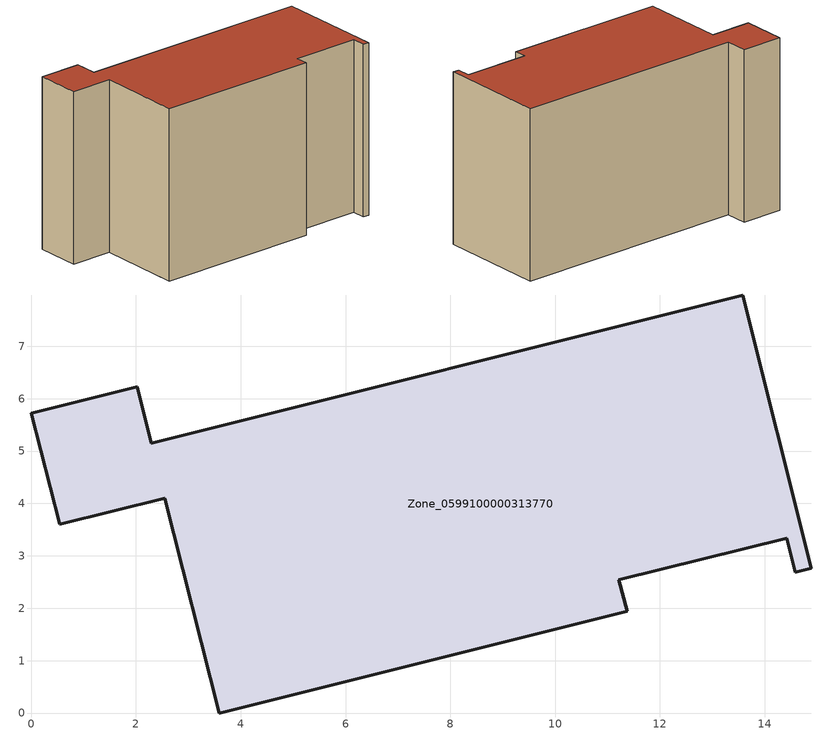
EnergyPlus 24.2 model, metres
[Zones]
Zone_0599100000313770
 floor ground (C_G): 11.22,2.54 11.38,1.94 3.59,0 2.55,4.1 0.54,3.6 0,5.72 2.02,6.23 2.29,5.15 13.58,7.98 14.89,2.76 14.58,2.69 14.42,3.34 z0
 wall outside (C_F): 0,5.72 0.54,3.6 2.55,4.1 3.59,0 11.38,1.94 11.22,2.54 14.42,3.34 14.58,2.69 14.89,2.76 13.58,7.98 2.29,5.15 2.02,6.23 0,5.72 z0:8.48
 roof outside (C_R): 13.58,7.98 2.29,5.15 2.02,6.23 0,5.72 0.54,3.6 2.55,4.1 3.59,0 11.38,1.94 11.22,2.54 14.42,3.34 14.58,2.69 14.89,2.76 z8.48
[BUILDING]
Pand.0599100000313770: North Axis=0; Terrain=City; Loads Convergence Tolerance Value=0.04; Temperature Convergence Tolerance Value=0.4; Solar Distribution=FullExterior; Maximum Number of Warmup Days=25; Minimum Number of Warmup Days=1
[Site:Location]
Rotterdam.The.Hague.AP_ZH_NLD Design_Conditions: Latitude=51.96; Longitude=4.45; Time Zone=1; Elevation=-4.5
[SITE:GROUNDTEMPERATURE:BUILDINGSURFACE]
18, 18, 18, 18, 18, 18, 18, 18, 18, 18, 18, 18
[MATERIAL] Thermal Absorptance=0.9; Solar Absorptance=0.7; Visible Absorptance=0.7
Name | Roughness | Thickness | Conductivity | Density | Specific Heat
G.TC.1992-2005 | MediumSmooth | 0.15 | 0.06 | 540 | 1210
F.TC.1992-2005 | Rough | 0.3 | 0.12 | 1920 | 840
R.TC.1992-2005 | MediumRough | 0.2 | 0.08 | 1500 | 1000
[CONSTRUCTION]
C_G: G.TC.1992-2005
C_F: F.TC.1992-2005
C_R: R.TC.1992-2005
[ZONE]
Zone_0599100000313770: Type=1; Multiplier=1; Ceiling Height=Autocalculate; Volume=Autocalculate; Floor Area=autocalculate; Part of Total Floor Area=Yes
[ZONEINFILTRATION:DESIGNFLOWRATE]
Infil_Zone_0599100000313770: Zone or ZoneList or Space or SpaceList=Zone_0599100000313770; Schedule=AlwaysOn; Design Flow Rate Calculation Method=Flow/Area; Flow Rate per Floor Area=0.0015; Constant Term Coefficient=1; Temperature Term Coefficient=0; Velocity Term Coefficient=0; Velocity Squared Term Coefficient=0
[HVACTEMPLATE:ZONE:IDEALLOADSAIRSYSTEM]
Zone_0599100000313770: Maximum Heating Supply Air Temperature=50; Minimum Cooling Supply Air Temperature=13; Maximum Heating Supply Air Humidity Ratio=0.0156; Minimum Cooling Supply Air Humidity Ratio=0.0077; Heating Limit=NoLimit; Cooling Limit=NoLimit; Dehumidification Control Type=ConstantSensibleHeatRatio; Cooling Sensible Heat Ratio=0.7; Dehumidification Setpoint=60; Humidification Control Type=None; Humidification Setpoint=30; Outdoor Air Method=None; Outdoor Air Flow Rate per Person=0.00944; Outdoor Air Flow Rate per Zone Floor Area=0; Outdoor Air Flow Rate per Zone=0; Demand Controlled Ventilation Type=None; Outdoor Air Economizer Type=NoEconomizer; Heat Recovery Type=None; Sensible Heat Recovery Effectiveness=0.7; Latent Heat Recovery Effectiveness=0.65
[ZONECONTROL:THERMOSTAT]
ThermostatControl_Zone_0599100000313770: Zone or ZoneList=Zone_0599100000313770; Control Type Schedule=DualSetpointControlType; Control 1=Thermostat_Zone_0599100000313770; Temperature Difference Between Cutout And Setpoint=0
[THERMOSTATSETPOINT:DUALSETPOINT]
Thermostat_Zone_0599100000313770: Heating Setpoint Temperature Schedule=HeatingSetpoint_Zone_0599100000313770; Cooling Setpoint Temperature Schedule=CoolingSetpoint_Zone_0599100000313770
[SCHEDULE:COMPACT]
HeatingSetpoint_Zone_0599100000313770: Through: 12/31, For: AllDays, Until: 24:00, 21
CoolingSetpoint_Zone_0599100000313770: Through: 12/31, For: AllDays, Until: 24:00, 24
DualSetpointControlType: Through: 12/31, For: AllDays, Until: 24:00, 4
AlwaysOn: Through: 12/31, For: AllDays, Until: 24:00, 1
